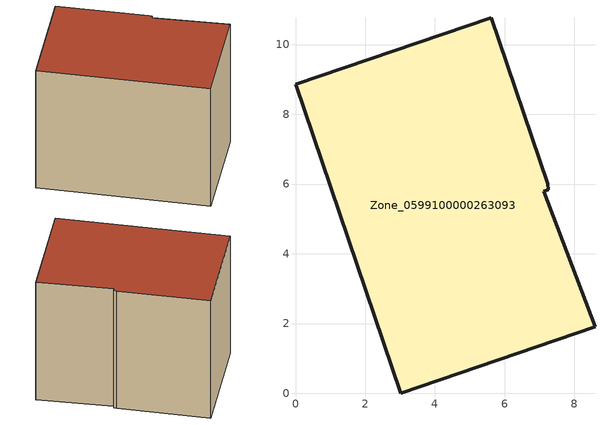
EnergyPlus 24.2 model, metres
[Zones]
Zone_0599100000263093
 floor ground (C_G): 7.25,5.83 7.12,5.79 8.59,1.91 3.02,0 0,8.86 5.61,10.77 7.23,6.01 z0
 wall outside (C_F): 7.23,6.01 5.61,10.77 0,8.86 3.02,0 8.59,1.91 7.12,5.79 7.25,5.83 7.23,6.01 z0:7.61
 roof outside (C_R): 7.12,5.79 7.25,5.83 7.23,6.01 5.61,10.77 0,8.86 3.02,0 8.59,1.91 z7.61
[BUILDING]
Pand.0599100000263093: North Axis=0; Terrain=City; Loads Convergence Tolerance Value=0.04; Temperature Convergence Tolerance Value=0.4; Solar Distribution=FullExterior; Maximum Number of Warmup Days=25; Minimum Number of Warmup Days=1
[Site:Location]
Rotterdam.The.Hague.AP_ZH_NLD Design_Conditions: Latitude=51.96; Longitude=4.45; Time Zone=1; Elevation=-4.5
[SITE:GROUNDTEMPERATURE:BUILDINGSURFACE]
18, 18, 18, 18, 18, 18, 18, 18, 18, 18, 18, 18
[MATERIAL] Thermal Absorptance=0.9; Solar Absorptance=0.7; Visible Absorptance=0.7
Name | Roughness | Thickness | Conductivity | Density | Specific Heat
G.TC.1975-1991 | MediumSmooth | 0.15 | 0.288461 | 540 | 1210
F.TC.1975-1991 | Rough | 0.3 | 0.230769 | 1920 | 840
R.TC.1975-1991 | MediumRough | 0.2 | 0.153846 | 1500 | 1000
[CONSTRUCTION]
C_G: G.TC.1975-1991
C_F: F.TC.1975-1991
C_R: R.TC.1975-1991
[ZONE]
Zone_0599100000263093: Type=1; Multiplier=1; Ceiling Height=Autocalculate; Volume=Autocalculate; Floor Area=autocalculate; Part of Total Floor Area=Yes
[ZONEINFILTRATION:DESIGNFLOWRATE]
Infil_Zone_0599100000263093: Zone or ZoneList or Space or SpaceList=Zone_0599100000263093; Schedule=AlwaysOn; Design Flow Rate Calculation Method=Flow/Area; Flow Rate per Floor Area=0.003; Constant Term Coefficient=1; Temperature Term Coefficient=0; Velocity Term Coefficient=0; Velocity Squared Term Coefficient=0
[HVACTEMPLATE:ZONE:IDEALLOADSAIRSYSTEM]
Zone_0599100000263093: Maximum Heating Supply Air Temperature=50; Minimum Cooling Supply Air Temperature=13; Maximum Heating Supply Air Humidity Ratio=0.0156; Minimum Cooling Supply Air Humidity Ratio=0.0077; Heating Limit=NoLimit; Cooling Limit=NoLimit; Dehumidification Control Type=ConstantSensibleHeatRatio; Cooling Sensible Heat Ratio=0.7; Dehumidification Setpoint=60; Humidification Control Type=None; Humidification Setpoint=30; Outdoor Air Method=None; Outdoor Air Flow Rate per Person=0.00944; Outdoor Air Flow Rate per Zone Floor Area=0; Outdoor Air Flow Rate per Zone=0; Demand Controlled Ventilation Type=None; Outdoor Air Economizer Type=NoEconomizer; Heat Recovery Type=None; Sensible Heat Recovery Effectiveness=0.7; Latent Heat Recovery Effectiveness=0.65
[ZONECONTROL:THERMOSTAT]
ThermostatControl_Zone_0599100000263093: Zone or ZoneList=Zone_0599100000263093; Control Type Schedule=DualSetpointControlType; Control 1=Thermostat_Zone_0599100000263093; Temperature Difference Between Cutout And Setpoint=0
[THERMOSTATSETPOINT:DUALSETPOINT]
Thermostat_Zone_0599100000263093: Heating Setpoint Temperature Schedule=HeatingSetpoint_Zone_0599100000263093; Cooling Setpoint Temperature Schedule=CoolingSetpoint_Zone_0599100000263093
[SCHEDULE:COMPACT]
HeatingSetpoint_Zone_0599100000263093: Through: 12/31, For: AllDays, Until: 24:00, 21
CoolingSetpoint_Zone_0599100000263093: Through: 12/31, For: AllDays, Until: 24:00, 24
DualSetpointControlType: Through: 12/31, For: AllDays, Until: 24:00, 4
AlwaysOn: Through: 12/31, For: AllDays, Until: 24:00, 1
